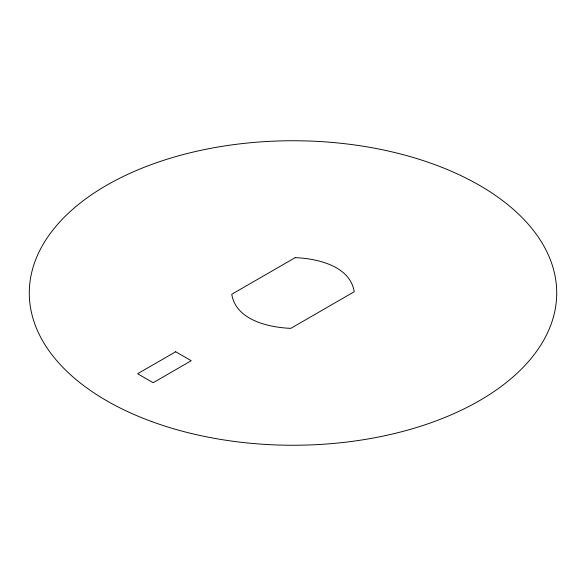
<?xml version="1.0" encoding="UTF-8"?>
<svg xmlns="http://www.w3.org/2000/svg" width="586" height="586" viewBox="0 0 586 586"><rect width="100%" height="100%" fill="white"/><g stroke="black" fill="none" stroke-linecap="round" stroke-linejoin="round"><path stroke-width="0.88" d="M295.197 257.642L231.756 294.267C235.968 320.205 268.703 327.435 290.803 328.358L354.244 291.733C350.032 265.795 317.297 258.565 295.197 257.642M175.683 351.761L137.607 373.743L153.151 382.717L191.219 360.734L175.683 351.761M151.803 421.59A263.715 152.257 0 0 0 556.488 299.3A263.715 152.257 0 0 0 170.709 158.103A263.715 152.257 0 0 0 151.803 421.59"/></g></svg>
